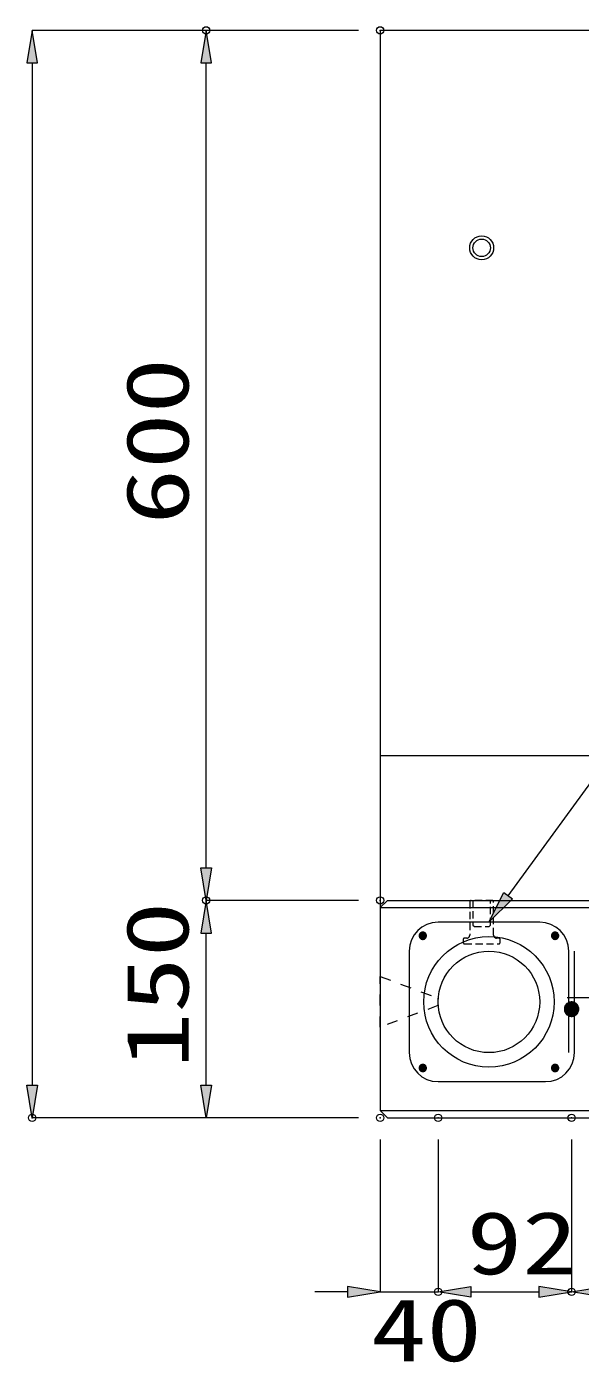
# Model space of a CAD drawing. Units: millimetres, scale not verified. Extents: x 0 to 6300, y 0 to 4455.
# Drawn here: x 627 to 1008, y 2653 to 3574 of the extents above; entities that cross this region are included whole.
import ezdxf
from ezdxf.enums import TextEntityAlignment as Align

# ---------------------------------------------------------------- set-up
doc = ezdxf.new("R2010")
doc.units = ezdxf.units.MM
doc.header["$LTSCALE"] = 10
doc.header["$PDMODE"] = 32
doc.header["$PDSIZE"] = 5
doc.linetypes.add('USER1', pattern=[1.5, 0.75, -0.75])
doc.linetypes.add('USER3', pattern=[0.75, 0.5, -0.25])
for name, color, linetype, lineweight in [('Defpoints_3', 7, 'Continuous', 13), ('S-1', 2, 'USER1', 13), ('S-2', 3, 'Continuous', 13), ('S-4', 4, 'USER3', 13), ('S-Dim', 1, 'Continuous', 13)]:
    doc.layers.add(name, color=color, linetype=linetype, lineweight=lineweight)
doc.styles.add('ＭＳ ゴシック', font='')
doc.styles.get('ＭＳ ゴシック').set_extended_font_data('MS Gothic')

msp = doc.modelspace()

# ---------------------------------------------------------------- hatches: boundary and pattern name
at = {"layer": 'S-2'}
for points in [[(902.33, 2947.11), (902.31, 2947.42), (902.25, 2947.73), (902.15, 2948.03), (902.02, 2948.31), (901.85, 2948.58), (901.65, 2948.82), (901.42, 2949.03), (901.17, 2949.22), (900.89, 2949.37), (900.6, 2949.48), (900.3, 2949.56), (899.99, 2949.6), (899.67, 2949.6), (899.36, 2949.56), (899.06, 2949.48), (898.76, 2949.37), (898.49, 2949.22), (898.23, 2949.03), (898.01, 2948.82), (897.81, 2948.58), (897.64, 2948.31), (897.5, 2948.03), (897.41, 2947.73), (897.35, 2947.42), (897.33, 2947.11), (899.83, 2947.11)], [(993.54, 2947.11), (993.52, 2947.42), (993.46, 2947.73), (993.37, 2948.03), (993.23, 2948.31), (993.06, 2948.58), (992.86, 2948.82), (992.63, 2949.03), (992.38, 2949.22), (992.11, 2949.37), (991.81, 2949.48), (991.51, 2949.56), (991.2, 2949.6), (990.88, 2949.6), (990.57, 2949.56), (990.27, 2949.48), (989.98, 2949.37), (989.7, 2949.22), (989.45, 2949.03), (989.22, 2948.82), (989.02, 2948.58), (988.85, 2948.31), (988.72, 2948.03), (988.62, 2947.73), (988.56, 2947.42), (988.54, 2947.11), (991.04, 2947.11)], [(897.33, 2947.11), (897.35, 2946.79), (897.41, 2946.48), (897.5, 2946.19), (897.64, 2945.9), (897.81, 2945.64), (898.01, 2945.39), (898.23, 2945.18), (898.49, 2944.99), (898.76, 2944.84), (899.06, 2944.73), (899.36, 2944.65), (899.67, 2944.61), (899.99, 2944.61), (900.3, 2944.65), (900.6, 2944.73), (900.89, 2944.84), (901.17, 2944.99), (901.42, 2945.18), (901.65, 2945.39), (901.85, 2945.64), (902.02, 2945.9), (902.15, 2946.19), (902.25, 2946.48), (902.31, 2946.79), (902.33, 2947.11), (899.83, 2947.11)], [(988.54, 2947.11), (988.56, 2946.79), (988.62, 2946.48), (988.72, 2946.19), (988.85, 2945.9), (989.02, 2945.64), (989.22, 2945.39), (989.45, 2945.18), (989.7, 2944.99), (989.98, 2944.84), (990.27, 2944.73), (990.57, 2944.65), (990.88, 2944.61), (991.2, 2944.61), (991.51, 2944.65), (991.81, 2944.73), (992.11, 2944.84), (992.38, 2944.99), (992.63, 2945.18), (992.86, 2945.39), (993.06, 2945.64), (993.23, 2945.9), (993.37, 2946.19), (993.46, 2946.48), (993.52, 2946.79), (993.54, 2947.11), (991.04, 2947.11)], [(1007.43, 2896.5), (1007.4, 2897.13), (1007.28, 2897.74), (1007.08, 2898.34), (1006.82, 2898.91), (1006.48, 2899.44), (1006.08, 2899.92), (1005.62, 2900.35), (1005.11, 2900.72), (1004.56, 2901.02), (1003.98, 2901.25), (1003.37, 2901.41), (1002.75, 2901.49), (1002.12, 2901.49), (1001.5, 2901.41), (1000.89, 2901.25), (1000.31, 2901.02), (999.76, 2900.72), (999.25, 2900.35), (998.79, 2899.92), (998.39, 2899.44), (998.05, 2898.91), (997.79, 2898.34), (997.59, 2897.74), (997.47, 2897.13), (997.43, 2896.5), (1002.18, 2896.5), (1002.19, 2896.53), (1002.19, 2896.56), (1002.2, 2896.59), (1002.22, 2896.62), (1002.23, 2896.65), (1002.25, 2896.67), (1002.28, 2896.69), (1002.3, 2896.71), (1002.33, 2896.73), (1002.36, 2896.74), (1002.39, 2896.74), (1002.42, 2896.75), (1002.45, 2896.75), (1002.48, 2896.74), (1002.51, 2896.74), (1002.54, 2896.73), (1002.57, 2896.71), (1002.59, 2896.69), (1002.62, 2896.67), (1002.64, 2896.65), (1002.65, 2896.62), (1002.67, 2896.59), (1002.68, 2896.56), (1002.68, 2896.53), (1002.68, 2896.5)], [(997.43, 2896.5), (997.47, 2895.87), (997.59, 2895.26), (997.79, 2894.66), (998.05, 2894.09), (998.39, 2893.56), (998.79, 2893.08), (999.25, 2892.65), (999.76, 2892.28), (1000.31, 2891.98), (1000.89, 2891.74), (1001.5, 2891.59), (1002.12, 2891.51), (1002.75, 2891.51), (1003.37, 2891.59), (1003.98, 2891.74), (1004.56, 2891.98), (1005.11, 2892.28), (1005.62, 2892.65), (1006.08, 2893.08), (1006.48, 2893.56), (1006.82, 2894.09), (1007.08, 2894.66), (1007.28, 2895.26), (1007.4, 2895.87), (1007.43, 2896.5), (1002.68, 2896.5), (1002.68, 2896.47), (1002.68, 2896.44), (1002.67, 2896.41), (1002.65, 2896.38), (1002.64, 2896.35), (1002.62, 2896.33), (1002.59, 2896.31), (1002.57, 2896.29), (1002.54, 2896.27), (1002.51, 2896.26), (1002.48, 2896.25), (1002.45, 2896.25), (1002.42, 2896.25), (1002.39, 2896.25), (1002.36, 2896.26), (1002.33, 2896.27), (1002.3, 2896.29), (1002.28, 2896.31), (1002.25, 2896.33), (1002.23, 2896.35), (1002.22, 2896.38), (1002.2, 2896.41), (1002.19, 2896.44), (1002.19, 2896.47), (1002.18, 2896.5)], [(902.33, 2855.89), (902.31, 2856.21), (902.25, 2856.51), (902.15, 2856.81), (902.02, 2857.1), (901.85, 2857.36), (901.65, 2857.6), (901.42, 2857.82), (901.17, 2858), (900.89, 2858.15), (900.6, 2858.27), (900.3, 2858.35), (899.99, 2858.39), (899.67, 2858.39), (899.36, 2858.35), (899.06, 2858.27), (898.76, 2858.15), (898.49, 2858), (898.23, 2857.82), (898.01, 2857.6), (897.81, 2857.36), (897.64, 2857.1), (897.5, 2856.81), (897.41, 2856.51), (897.35, 2856.21), (897.33, 2855.89), (899.83, 2855.89)], [(897.33, 2855.89), (897.35, 2855.58), (897.41, 2855.27), (897.5, 2854.97), (897.64, 2854.69), (897.81, 2854.42), (898.01, 2854.18), (898.23, 2853.97), (898.49, 2853.78), (898.76, 2853.63), (899.06, 2853.51), (899.36, 2853.44), (899.67, 2853.4), (899.99, 2853.4), (900.3, 2853.44), (900.6, 2853.51), (900.89, 2853.63), (901.17, 2853.78), (901.42, 2853.97), (901.65, 2854.18), (901.85, 2854.42), (902.02, 2854.69), (902.15, 2854.97), (902.25, 2855.27), (902.31, 2855.58), (902.33, 2855.89), (899.83, 2855.89)], [(991.04, 2855.89), (993.54, 2855.89), (993.52, 2856.21), (993.46, 2856.51), (993.37, 2856.81), (993.23, 2857.1), (993.06, 2857.36), (992.86, 2857.6), (992.63, 2857.82), (992.38, 2858), (992.11, 2858.15), (991.81, 2858.27), (991.51, 2858.35), (991.2, 2858.39), (990.88, 2858.39), (990.57, 2858.35), (990.27, 2858.27), (989.98, 2858.15), (989.7, 2858), (989.45, 2857.82), (989.22, 2857.6), (989.02, 2857.36), (988.85, 2857.1), (988.72, 2856.81), (988.62, 2856.51), (988.56, 2856.21), (988.54, 2855.89)], [(991.04, 2855.89), (988.54, 2855.89), (988.56, 2855.58), (988.62, 2855.27), (988.72, 2854.97), (988.85, 2854.69), (989.02, 2854.42), (989.22, 2854.18), (989.45, 2853.97), (989.7, 2853.78), (989.98, 2853.63), (990.27, 2853.51), (990.57, 2853.44), (990.88, 2853.4), (991.2, 2853.4), (991.51, 2853.44), (991.81, 2853.51), (992.11, 2853.63), (992.38, 2853.78), (992.63, 2853.97), (992.86, 2854.18), (993.06, 2854.42), (993.23, 2854.69), (993.37, 2854.97), (993.46, 2855.27), (993.52, 2855.58), (993.54, 2855.89)]]:
    msp.add_hatch(color=256, dxfattribs=at).paths.add_polyline_path(points)
at = {"layer": 'S-Dim'}
for points in [[(626.68, 3549), (634.18, 3549), (630.43, 3571.5)], [(746.68, 3549), (754.18, 3549), (750.43, 3571.5)], [(746.68, 2994), (754.18, 2994), (750.43, 2971.5)], [(961.72, 2972.47), (945.43, 2956.5), (955.66, 2976.89)], [(746.68, 2949), (754.18, 2949), (750.43, 2971.5)], [(626.68, 2844), (634.18, 2844), (630.43, 2821.5)], [(746.68, 2844), (754.18, 2844), (750.43, 2821.5)], [(847.93, 2705.25), (847.93, 2697.75), (870.43, 2701.5)], [(932.93, 2705.25), (932.93, 2697.75), (910.43, 2701.5)], [(932.93, 2705.25), (932.93, 2697.75), (910.43, 2701.5)], [(979.93, 2705.25), (979.93, 2697.75), (1002.43, 2701.5)], [(1024.93, 2705.25), (1024.93, 2697.75), (1002.43, 2701.5)]]:
    msp.add_hatch(color=256, dxfattribs=at).paths.add_polyline_path(points)

# ---------------------------------------------------------------- linework, layer by layer
at = {"layer": 'Defpoints_3'}
for p in [(750.43, 3571.5), (870.43, 3571.5), (870.43, 3571.5), (870.43, 3571.5), (750.43, 2971.5), (870.43, 2971.5), (870.43, 2971.5), (630.43, 2821.5), (870.43, 2821.5), (870.43, 2821.5), (870.43, 2821.5), (910.43, 2821.5), (910.43, 2821.5), (1002.43, 2821.5), (1002.43, 2821.5), (910.43, 2701.5), (1002.43, 2701.5)]:
    msp.add_point(p, dxfattribs=at)
at = {"layer": 'S-1', "linetype": 'Continuous'}
for p, q in [((2868.43, 3571.5), (870.43, 3571.5)), ((870.43, 3571.5), (870.43, 2826.5)), ((870.43, 3071.5), (1869.43, 3071.5)), ((875.43, 2971.5), (870.43, 2966.5)), ((870.43, 2966.5), (1869.43, 2966.5)), ((875.43, 2971.5), (1869.43, 2971.5)), ((870.43, 2826.5), (1869.43, 2826.5)), ((875.43, 2821.5), (870.43, 2826.5)), ((875.43, 2821.5), (2863.43, 2821.5))]:
    msp.add_line(p, q, dxfattribs=at)
at = {"layer": 'S-1'}
for p, q in [((870.43, 2919), (910.3, 2904)), ((870.43, 2884), (870.43, 2919)), ((910.3, 2904), (910.3, 2899)), ((910.3, 2899), (870.43, 2884))]:
    msp.add_line(p, q, dxfattribs=at)
at = {"layer": 'S-1', "linetype": 'Continuous'}
for radius in [45, 35]:
    msp.add_circle((945.43, 2901.5), radius, dxfattribs=at)
at = {"layer": 'S-2'}
for p, q in [((980.43, 2956.5), (910.43, 2956.5)), ((890.43, 2936.5), (890.43, 2866.5)), ((1000.43, 2866.5), (1000.43, 2936.5)), ((1004.43, 2866.5), (1004.43, 2936.5)), ((999.43, 2904.5), (2843.43, 2904.5)), ((910.43, 2846.5), (984.43, 2846.5))]:
    msp.add_line(p, q, dxfattribs=at)
for points in [[(902.33, 2947.11), (902.31, 2947.42), (902.25, 2947.73), (902.15, 2948.03), (902.02, 2948.31), (901.85, 2948.58), (901.65, 2948.82), (901.42, 2949.03), (901.17, 2949.22), (900.89, 2949.37), (900.6, 2949.48), (900.3, 2949.56), (899.99, 2949.6), (899.67, 2949.6), (899.36, 2949.56), (899.06, 2949.48), (898.76, 2949.37), (898.49, 2949.22), (898.23, 2949.03), (898.01, 2948.82), (897.81, 2948.58), (897.64, 2948.31), (897.5, 2948.03), (897.41, 2947.73), (897.35, 2947.42), (897.33, 2947.11), (899.83, 2947.11)], [(993.54, 2947.11), (993.52, 2947.42), (993.46, 2947.73), (993.37, 2948.03), (993.23, 2948.31), (993.06, 2948.58), (992.86, 2948.82), (992.63, 2949.03), (992.38, 2949.22), (992.11, 2949.37), (991.81, 2949.48), (991.51, 2949.56), (991.2, 2949.6), (990.88, 2949.6), (990.57, 2949.56), (990.27, 2949.48), (989.98, 2949.37), (989.7, 2949.22), (989.45, 2949.03), (989.22, 2948.82), (989.02, 2948.58), (988.85, 2948.31), (988.72, 2948.03), (988.62, 2947.73), (988.56, 2947.42), (988.54, 2947.11), (991.04, 2947.11)], [(897.33, 2947.11), (897.35, 2946.79), (897.41, 2946.48), (897.5, 2946.19), (897.64, 2945.9), (897.81, 2945.64), (898.01, 2945.39), (898.23, 2945.18), (898.49, 2944.99), (898.76, 2944.84), (899.06, 2944.73), (899.36, 2944.65), (899.67, 2944.61), (899.99, 2944.61), (900.3, 2944.65), (900.6, 2944.73), (900.89, 2944.84), (901.17, 2944.99), (901.42, 2945.18), (901.65, 2945.39), (901.85, 2945.64), (902.02, 2945.9), (902.15, 2946.19), (902.25, 2946.48), (902.31, 2946.79), (902.33, 2947.11), (899.83, 2947.11)], [(988.54, 2947.11), (988.56, 2946.79), (988.62, 2946.48), (988.72, 2946.19), (988.85, 2945.9), (989.02, 2945.64), (989.22, 2945.39), (989.45, 2945.18), (989.7, 2944.99), (989.98, 2944.84), (990.27, 2944.73), (990.57, 2944.65), (990.88, 2944.61), (991.2, 2944.61), (991.51, 2944.65), (991.81, 2944.73), (992.11, 2944.84), (992.38, 2944.99), (992.63, 2945.18), (992.86, 2945.39), (993.06, 2945.64), (993.23, 2945.9), (993.37, 2946.19), (993.46, 2946.48), (993.52, 2946.79), (993.54, 2947.11), (991.04, 2947.11)], [(1007.43, 2896.5), (1007.4, 2897.13), (1007.28, 2897.74), (1007.08, 2898.34), (1006.82, 2898.91), (1006.48, 2899.44), (1006.08, 2899.92), (1005.62, 2900.35), (1005.11, 2900.72), (1004.56, 2901.02), (1003.98, 2901.25), (1003.37, 2901.41), (1002.75, 2901.49), (1002.12, 2901.49), (1001.5, 2901.41), (1000.89, 2901.25), (1000.31, 2901.02), (999.76, 2900.72), (999.25, 2900.35), (998.79, 2899.92), (998.39, 2899.44), (998.05, 2898.91), (997.79, 2898.34), (997.59, 2897.74), (997.47, 2897.13), (997.43, 2896.5), (1002.18, 2896.5), (1002.19, 2896.53), (1002.19, 2896.56), (1002.2, 2896.59), (1002.22, 2896.62), (1002.23, 2896.65), (1002.25, 2896.67), (1002.28, 2896.69), (1002.3, 2896.71), (1002.33, 2896.73), (1002.36, 2896.74), (1002.39, 2896.74), (1002.42, 2896.75), (1002.45, 2896.75), (1002.48, 2896.74), (1002.51, 2896.74), (1002.54, 2896.73), (1002.57, 2896.71), (1002.59, 2896.69), (1002.62, 2896.67), (1002.64, 2896.65), (1002.65, 2896.62), (1002.67, 2896.59), (1002.68, 2896.56), (1002.68, 2896.53), (1002.68, 2896.5)], [(997.43, 2896.5), (997.47, 2895.87), (997.59, 2895.26), (997.79, 2894.66), (998.05, 2894.09), (998.39, 2893.56), (998.79, 2893.08), (999.25, 2892.65), (999.76, 2892.28), (1000.31, 2891.98), (1000.89, 2891.74), (1001.5, 2891.59), (1002.12, 2891.51), (1002.75, 2891.51), (1003.37, 2891.59), (1003.98, 2891.74), (1004.56, 2891.98), (1005.11, 2892.28), (1005.62, 2892.65), (1006.08, 2893.08), (1006.48, 2893.56), (1006.82, 2894.09), (1007.08, 2894.66), (1007.28, 2895.26), (1007.4, 2895.87), (1007.43, 2896.5), (1002.68, 2896.5), (1002.68, 2896.47), (1002.68, 2896.44), (1002.67, 2896.41), (1002.65, 2896.38), (1002.64, 2896.35), (1002.62, 2896.33), (1002.59, 2896.31), (1002.57, 2896.29), (1002.54, 2896.27), (1002.51, 2896.26), (1002.48, 2896.25), (1002.45, 2896.25), (1002.42, 2896.25), (1002.39, 2896.25), (1002.36, 2896.26), (1002.33, 2896.27), (1002.3, 2896.29), (1002.28, 2896.31), (1002.25, 2896.33), (1002.23, 2896.35), (1002.22, 2896.38), (1002.2, 2896.41), (1002.19, 2896.44), (1002.19, 2896.47), (1002.18, 2896.5)], [(902.33, 2855.89), (902.31, 2856.21), (902.25, 2856.51), (902.15, 2856.81), (902.02, 2857.1), (901.85, 2857.36), (901.65, 2857.6), (901.42, 2857.82), (901.17, 2858), (900.89, 2858.15), (900.6, 2858.27), (900.3, 2858.35), (899.99, 2858.39), (899.67, 2858.39), (899.36, 2858.35), (899.06, 2858.27), (898.76, 2858.15), (898.49, 2858), (898.23, 2857.82), (898.01, 2857.6), (897.81, 2857.36), (897.64, 2857.1), (897.5, 2856.81), (897.41, 2856.51), (897.35, 2856.21), (897.33, 2855.89), (899.83, 2855.89)], [(897.33, 2855.89), (897.35, 2855.58), (897.41, 2855.27), (897.5, 2854.97), (897.64, 2854.69), (897.81, 2854.42), (898.01, 2854.18), (898.23, 2853.97), (898.49, 2853.78), (898.76, 2853.63), (899.06, 2853.51), (899.36, 2853.44), (899.67, 2853.4), (899.99, 2853.4), (900.3, 2853.44), (900.6, 2853.51), (900.89, 2853.63), (901.17, 2853.78), (901.42, 2853.97), (901.65, 2854.18), (901.85, 2854.42), (902.02, 2854.69), (902.15, 2854.97), (902.25, 2855.27), (902.31, 2855.58), (902.33, 2855.89), (899.83, 2855.89)], [(991.04, 2855.89), (993.54, 2855.89), (993.52, 2856.21), (993.46, 2856.51), (993.37, 2856.81), (993.23, 2857.1), (993.06, 2857.36), (992.86, 2857.6), (992.63, 2857.82), (992.38, 2858), (992.11, 2858.15), (991.81, 2858.27), (991.51, 2858.35), (991.2, 2858.39), (990.88, 2858.39), (990.57, 2858.35), (990.27, 2858.27), (989.98, 2858.15), (989.7, 2858), (989.45, 2857.82), (989.22, 2857.6), (989.02, 2857.36), (988.85, 2857.1), (988.72, 2856.81), (988.62, 2856.51), (988.56, 2856.21), (988.54, 2855.89)], [(991.04, 2855.89), (988.54, 2855.89), (988.56, 2855.58), (988.62, 2855.27), (988.72, 2854.97), (988.85, 2854.69), (989.02, 2854.42), (989.22, 2854.18), (989.45, 2853.97), (989.7, 2853.78), (989.98, 2853.63), (990.27, 2853.51), (990.57, 2853.44), (990.88, 2853.4), (991.2, 2853.4), (991.51, 2853.44), (991.81, 2853.51), (992.11, 2853.63), (992.38, 2853.78), (992.63, 2853.97), (992.86, 2854.18), (993.06, 2854.42), (993.23, 2854.69), (993.37, 2854.97), (993.46, 2855.27), (993.52, 2855.58), (993.54, 2855.89)]]:
    msp.add_lwpolyline(points, close=True, dxfattribs=at)
for centre, start, end in [((910.43, 2936.5), 90, 180), ((980.43, 2936.5), 0, 90), ((910.43, 2866.5), 180, 270), ((984.43, 2866.5), 270, 0)]:
    msp.add_arc(centre, 20, start, end, dxfattribs=at)
at = {"layer": 'S-4'}
for p, q in [((932.68, 2971.5), (932.18, 2971)), ((932.18, 2971), (932.18, 2947.5)), ((948.18, 2971.5), (932.68, 2971.5)), ((934.43, 2971.5), (934.43, 2954.45)), ((946.43, 2954.45), (946.43, 2971.5)), ((948.68, 2971), (948.18, 2971.5)), ((948.68, 2947.5), (948.68, 2971)), ((934.43, 2954.45), (935.38, 2953.5)), ((935.38, 2953.5), (945.49, 2953.5)), ((945.49, 2953.5), (946.43, 2954.45)), ((927.68, 2944.5), (927.68, 2942.5)), ((930.18, 2945.5), (928.68, 2945.5)), ((928.68, 2941.5), (952.18, 2941.5)), ((952.18, 2945.5), (950.68, 2945.5)), ((953.18, 2942.5), (953.18, 2944.5))]:
    msp.add_line(p, q, dxfattribs=at)
at = {"layer": 'S-4', "linetype": 'Continuous'}
for radius in [8.25, 6]:
    msp.add_circle((940.43, 3421.5), radius, dxfattribs=at)
at = {"layer": 'S-4'}
for centre, radius, start, end in [((930.18, 2947.5), 2, 270, 0), ((950.68, 2947.5), 2, 180, 270), ((928.68, 2944.5), 1, 90, 180), ((928.68, 2942.5), 1, 180, 270), ((952.18, 2944.5), 1, 0, 90), ((952.18, 2942.5), 1, 270, 0)]:
    msp.add_arc(centre, radius, start, end, dxfattribs=at)
at = {"layer": 'S-Dim'}
for p, q in [((855.43, 3571.5), (630.43, 3571.5)), ((855.43, 3571.5), (750.43, 3571.5)), ((630.43, 3549), (630.43, 2844)), ((750.43, 2994), (750.43, 3549)), ((958.69, 2974.68), (1074.31, 3133.31)), ((855.43, 2971.5), (750.43, 2971.5)), ((855.43, 2971.5), (750.43, 2971.5)), ((750.43, 2844), (750.43, 2949)), ((855.43, 2821.5), (630.43, 2821.5)), ((855.43, 2821.5), (750.43, 2821.5)), ((870.43, 2806.5), (870.43, 2701.5)), ((910.43, 2806.5), (910.43, 2701.5)), ((910.43, 2806.5), (910.43, 2701.5)), ((1002.43, 2806.5), (1002.43, 2701.5)), ((1002.43, 2806.5), (1002.43, 2701.5)), ((847.93, 2701.5), (825.43, 2701.5)), ((870.43, 2701.5), (910.43, 2701.5)), ((932.93, 2701.5), (955.43, 2701.5)), ((932.93, 2701.5), (979.93, 2701.5))]:
    msp.add_line(p, q, dxfattribs=at)
for points in [[(626.68, 3549), (634.18, 3549), (630.43, 3571.5)], [(746.68, 3549), (754.18, 3549), (750.43, 3571.5)], [(746.68, 2994), (754.18, 2994), (750.43, 2971.5)], [(961.72, 2972.47), (945.43, 2956.5), (955.66, 2976.89)], [(746.68, 2949), (754.18, 2949), (750.43, 2971.5)], [(626.68, 2844), (634.18, 2844), (630.43, 2821.5)], [(746.68, 2844), (754.18, 2844), (750.43, 2821.5)], [(847.93, 2705.25), (847.93, 2697.75), (870.43, 2701.5)], [(932.93, 2705.25), (932.93, 2697.75), (910.43, 2701.5)], [(932.93, 2705.25), (932.93, 2697.75), (910.43, 2701.5)], [(979.93, 2705.25), (979.93, 2697.75), (1002.43, 2701.5)], [(1024.93, 2705.25), (1024.93, 2697.75), (1002.43, 2701.5)]]:
    msp.add_lwpolyline(points, close=True, dxfattribs=at)

# ---------------------------------------------------------------- texts
at = {"layer": 'S-Dim', "style": 'ＭＳ ゴシック', "width": 1.3}
for s, p in [('600', (751.26, 3230.7)), ('150', (751.26, 2855.7))]:
    msp.add_text(s, height=43.3, rotation=90, dxfattribs=at).set_placement(p, align=Align.BOTTOM_LEFT)
for s, p in [('92', (930.03, 2700.67)), ('40', (864.03, 2640.67))]:
    msp.add_text(s, height=43.3, dxfattribs=at).set_placement(p, align=Align.BOTTOM_LEFT)

doc.saveas('drawing.dxf')
